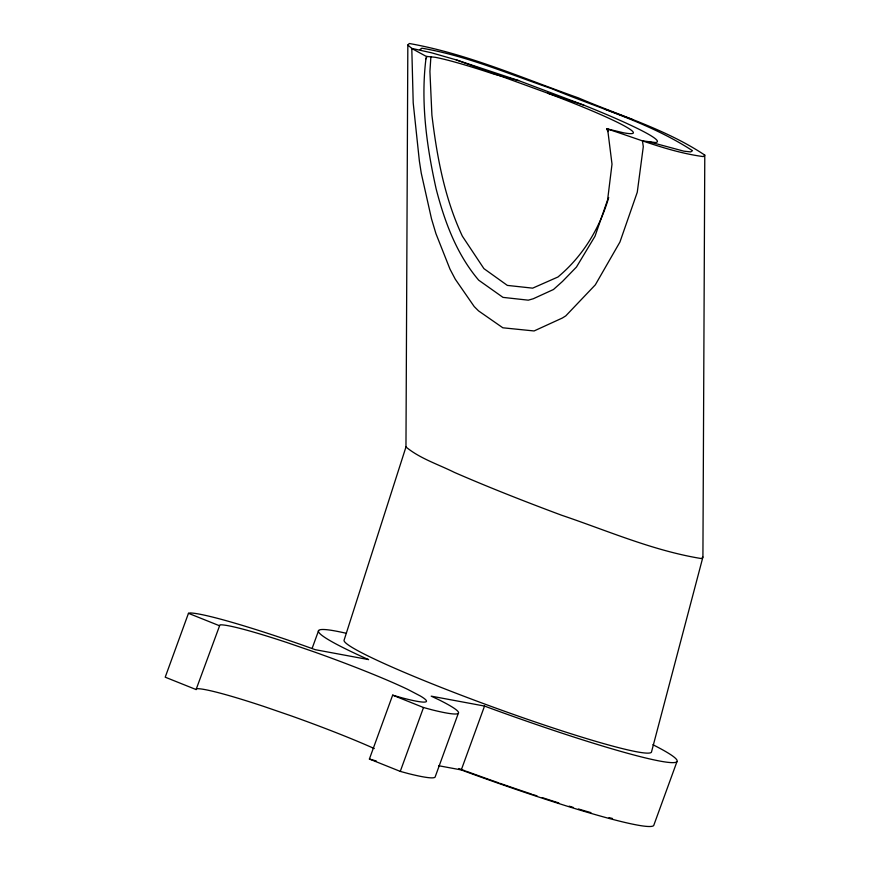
<?xml version="1.0" encoding="UTF-8"?>
<svg xmlns="http://www.w3.org/2000/svg" width="870" height="870" viewBox="0 0 870 870"><rect width="100%" height="100%" fill="white"/><g stroke="black" fill="none" stroke-linecap="round" stroke-linejoin="round"><path stroke-width="1.3" d="M405.964 446.984L407.834 45.012L409.313 43.5C467.679 53.864 522.718 78.256 578.419 97.897C620.734 116.047 666.311 129.434 704.787 155.099L702.916 557.072L651.478 752.082A163.56 11.984 20 0 1 492.757 706.984A163.56 11.984 20 0 1 344.128 640.059L405.964 446.984C420.101 458.642 438.165 464.297 454.39 472.399C489.636 487.722 525.426 501.74 561.433 515.17C607.597 530.754 653.131 550.743 701.427 558.573L702.916 557.072M430.878 56.854L429.921 71.47L431.901 115.09C436.914 156.535 444.526 198.077 462.351 236.161L483.916 268.623L507.351 285.403L532.657 288.155L558.029 276.964L559.943 275.279C583.585 254.975 600.072 227.331 608.695 197.512M518.607 80.584L494.051 74.168A110.751 8.113 20 0 0 435.087 57.279L426.811 56.43L425.941 58.845C420.569 102.345 426.681 146.377 436.142 188.899C444.603 221.643 456.5 254.062 478.696 280.183L502.99 297.377L528.286 300.172L533.288 298.747L553.461 289.514L562.52 281.412L576.473 267.025L595.015 236.227L607.608 199.85L612.012 164.158L607.934 131.609L606.64 128.749L623.442 132.773A110.751 8.113 20 0 0 547.752 93.22L456.195 59.867L431.444 52.776L411.793 48.405L413.206 102.888L419.373 161.037L421.254 173.152L431.509 218.838L435.935 233.638L449.986 269.134L455.293 279.226L474.215 306.566L478.554 310.894L502.849 327.794L534.082 330.959L562.346 318.028L565.783 315.875L595.319 284.849L619.94 242.023L637.264 192.259L643.3 146.638L642.451 140.853L655.36 142.528A136.307 9.983 20 0 0 583.879 105.172L518.607 80.584L456.195 59.867M346.456 633.338A190.824 13.974 20 0 0 365.074 658.057L368.619 659.601L315.299 649.694L302.194 645.007A144.822 10.603 20 0 0 190.269 612.948L188.464 613.317L165.213 677.186L196.087 689.551L196.674 688.736A110.751 8.113 20 0 1 263.904 706.473L290.46 715.608A110.751 8.113 20 0 1 374.285 748.559M196.087 689.551L219.925 624.867A110.751 8.113 20 0 1 287.154 642.604L313.711 651.739A110.751 8.113 20 0 1 407.889 689.475L420.34 695.989A110.751 8.113 20 0 1 401.853 697.794L392.653 695.152L369.402 759.021L400.265 771.396L408.596 773.647A144.822 10.603 20 0 0 435.109 777.062L458.359 713.193M425.941 58.845L426.811 56.43M312.112 648.422L318.627 630.543M607.934 131.609L608.75 129.358M400.265 771.396L423.516 707.527L431.835 709.779A144.822 10.603 20 0 0 439.035 699.85L431.205 696.152L484.536 706.059L489.266 707.832A190.824 13.974 20 0 0 651.108 759.249A190.824 13.974 20 0 0 652.891 744.709M438.621 765.72L461.285 769.928L484.536 706.059M676.98 761.598L653.729 825.467A190.824 13.974 20 0 1 466.026 771.701L461.285 769.928M704.787 155.099L703.297 156.6C669.998 152.13 638.493 138.939 606.64 128.749M369.402 759.021L376.308 761M649.586 141.94L683.809 151.152L690.726 151.913L692.487 150.684C649.672 122.855 598.908 108.271 551.917 88.751C509.037 74.146 466.712 55.789 421.885 48.187L420.123 49.427L421.178 50.395M547.752 93.22L583.879 105.172M604.367 108.978L632.979 119.701M188.464 613.317L219.327 625.682M392.653 695.152L423.516 707.527M426.67 56.626L412.043 48.633L407.834 45.012M612.524 818.496A184.005 13.474 20 0 1 609.043 817.604M590.915 812.634A184.005 13.474 20 0 1 578.452 808.98M573.199 807.393A184.005 13.474 20 0 1 569.165 806.164M558.823 802.945A184.005 13.474 20 0 1 542.271 797.627M537.029 795.909A184.005 13.474 20 0 1 533.071 794.593M531.853 794.19A184.005 13.474 20 0 1 500.196 783.391M498.956 782.957A184.005 13.474 20 0 1 466.331 771.277M465.08 770.82A184.005 13.474 20 0 1 458.816 768.525"/></g></svg>
